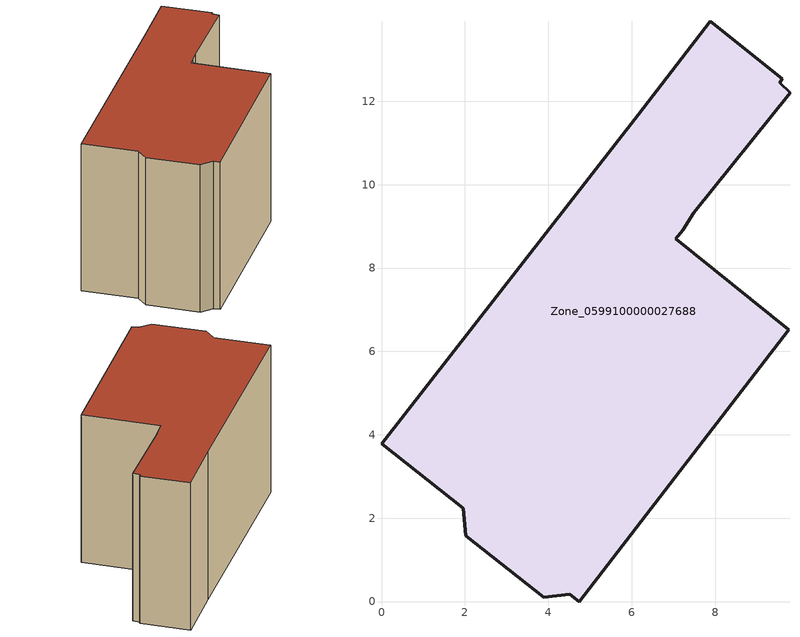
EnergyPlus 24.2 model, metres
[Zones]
Zone_0599100000027688
 floor ground (C_G): 7.88,13.92 9.62,12.54 9.55,12.44 9.8,12.2 7.5,9.33 7.22,8.91 7.06,8.71 9.77,6.52 4.74,0 4.51,0.18 3.89,0.11 2.02,1.58 1.96,2.24 0,3.79 6.16,11.68 z3.29
 wall outside (C_F): 1.96,2.24 2.02,1.58 3.89,0.11 4.51,0.18 4.74,0 9.77,6.52 7.06,8.71 7.22,8.91 7.5,9.33 9.8,12.2 9.55,12.44 9.62,12.54 7.88,13.92 6.16,11.68 0,3.79 1.96,2.24 z3.29:10.28
 roof outside (C_R): 9.62,12.54 7.88,13.92 6.16,11.68 0,3.79 1.96,2.24 2.02,1.58 3.89,0.11 4.51,0.18 4.74,0 9.77,6.52 7.06,8.71 7.22,8.91 7.5,9.33 9.8,12.2 9.55,12.44 z10.28
[BUILDING]
Pand.0599100000027688: North Axis=0; Terrain=City; Loads Convergence Tolerance Value=0.04; Temperature Convergence Tolerance Value=0.4; Solar Distribution=FullExterior; Maximum Number of Warmup Days=25; Minimum Number of Warmup Days=1
[Site:Location]
Rotterdam.The.Hague.AP_ZH_NLD Design_Conditions: Latitude=51.96; Longitude=4.45; Time Zone=1; Elevation=-4.5
[SITE:GROUNDTEMPERATURE:BUILDINGSURFACE]
18, 18, 18, 18, 18, 18, 18, 18, 18, 18, 18, 18
[MATERIAL] Thermal Absorptance=0.9; Solar Absorptance=0.7; Visible Absorptance=0.7
Name | Roughness | Thickness | Conductivity | Density | Specific Heat
G.TI.1946 | MediumSmooth | 0.15 | 1 | 540 | 1210
F.TI.1946 | Rough | 0.3 | 0.857143 | 1920 | 840
R.TI.1946 | MediumRough | 0.2 | 0.1 | 1500 | 1000
[CONSTRUCTION]
C_G: G.TI.1946
C_F: F.TI.1946
C_R: R.TI.1946
[ZONE]
Zone_0599100000027688: Type=1; Multiplier=1; Ceiling Height=Autocalculate; Volume=Autocalculate; Floor Area=autocalculate; Part of Total Floor Area=Yes
[ZONEINFILTRATION:DESIGNFLOWRATE]
Infil_Zone_0599100000027688: Zone or ZoneList or Space or SpaceList=Zone_0599100000027688; Schedule=AlwaysOn; Design Flow Rate Calculation Method=Flow/Area; Flow Rate per Floor Area=0.003; Constant Term Coefficient=1; Temperature Term Coefficient=0; Velocity Term Coefficient=0; Velocity Squared Term Coefficient=0
[HVACTEMPLATE:ZONE:IDEALLOADSAIRSYSTEM]
Zone_0599100000027688: Maximum Heating Supply Air Temperature=50; Minimum Cooling Supply Air Temperature=13; Maximum Heating Supply Air Humidity Ratio=0.0156; Minimum Cooling Supply Air Humidity Ratio=0.0077; Heating Limit=NoLimit; Cooling Limit=NoLimit; Dehumidification Control Type=ConstantSensibleHeatRatio; Cooling Sensible Heat Ratio=0.7; Dehumidification Setpoint=60; Humidification Control Type=None; Humidification Setpoint=30; Outdoor Air Method=None; Outdoor Air Flow Rate per Person=0.00944; Outdoor Air Flow Rate per Zone Floor Area=0; Outdoor Air Flow Rate per Zone=0; Demand Controlled Ventilation Type=None; Outdoor Air Economizer Type=NoEconomizer; Heat Recovery Type=None; Sensible Heat Recovery Effectiveness=0.7; Latent Heat Recovery Effectiveness=0.65
[ZONECONTROL:THERMOSTAT]
ThermostatControl_Zone_0599100000027688: Zone or ZoneList=Zone_0599100000027688; Control Type Schedule=DualSetpointControlType; Control 1=Thermostat_Zone_0599100000027688; Temperature Difference Between Cutout And Setpoint=0
[THERMOSTATSETPOINT:DUALSETPOINT]
Thermostat_Zone_0599100000027688: Heating Setpoint Temperature Schedule=HeatingSetpoint_Zone_0599100000027688; Cooling Setpoint Temperature Schedule=CoolingSetpoint_Zone_0599100000027688
[SCHEDULE:COMPACT]
HeatingSetpoint_Zone_0599100000027688: Through: 12/31, For: AllDays, Until: 24:00, 21
CoolingSetpoint_Zone_0599100000027688: Through: 12/31, For: AllDays, Until: 24:00, 24
DualSetpointControlType: Through: 12/31, For: AllDays, Until: 24:00, 4
AlwaysOn: Through: 12/31, For: AllDays, Until: 24:00, 1
